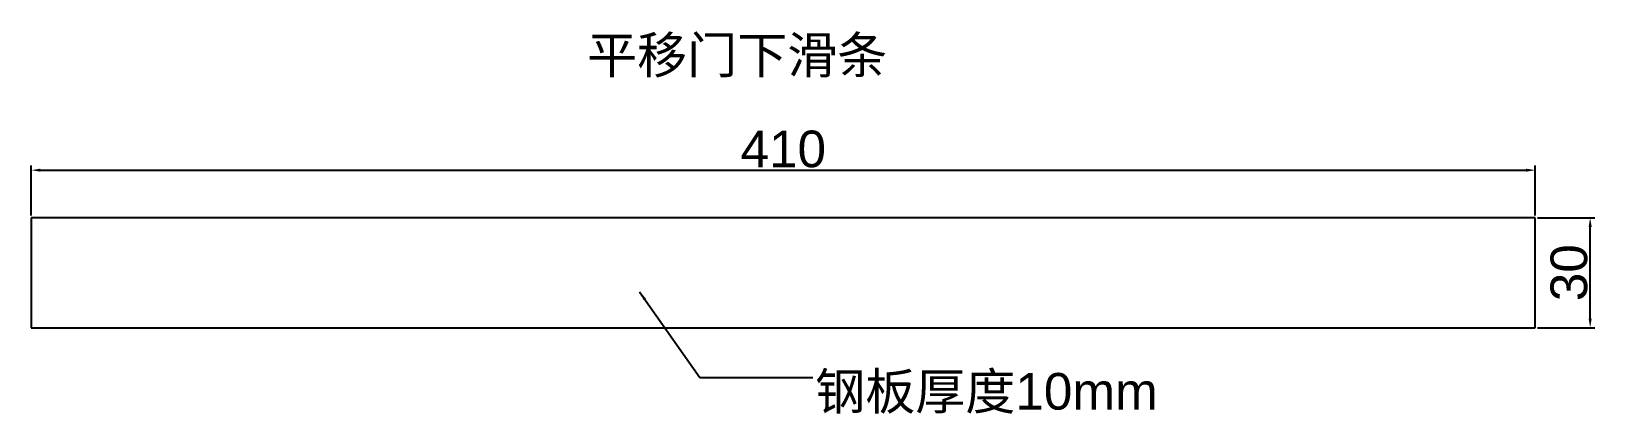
# Model space of a CAD drawing. Header units: millimetres. Extents: x 0 to 426, y -23 to 81.
import ezdxf

# ---------------------------------------------------------------- set-up
doc = ezdxf.new("R2010")
doc.units = ezdxf.units.MM
doc.styles.get("Standard").update_dxf_attribs({"font": 'arial.ttf'})
doc.dimstyles.new('ISO-25', dxfattribs={"dimtxt": 2.5, "dimasz": 2.5, "dimexe": 1.25, "dimexo": 0.625, "dimtad": 1, "dimtxsty": 'Standard', "dimcen": 2.5, "dimadec": 0, "dimazin": 0, "dimtfac": 1, "dimtmove": 0, "dimatfit": 3, "dimfxl": 1, "dimarcsym": 0})

# ---------------------------------------------------------------- blocks, each defined once
blk = doc.blocks.new('*D9')
at = {"color": 0, "lineweight": -2, "transparency": 16777216}
for p, q in [((0, 30.62), (0, 44.21)), ((2.5, 42.96), (407.5, 42.96)), ((410, 30.62), (410, 44.21))]:
    blk.add_line(p, q, dxfattribs=at)
at = {"color": 0, "transparency": 16777216}
for points in [[(2.5, 43.37), (2.5, 42.54), (0, 42.96)], [(407.5, 43.37), (407.5, 42.54), (410, 42.96)]]:
    blk.add_solid(points, dxfattribs=at)
at = {"layer": 'Defpoints', "color": 0, "transparency": 16777216}
for p in [(410, 42.96), (0, 30), (410, 30)]:
    blk.add_point(p, dxfattribs=at)
at = {"color": 0, "transparency": 16777216, "insert": (205, 48.69), "char_height": 10, "attachment_point": 5}
blk.add_mtext('410', dxfattribs=at)
blk = doc.blocks.new('*D10')
at = {"color": 0, "lineweight": -2, "transparency": 16777216}
for p, q in [((410.62, 30), (426.19, 30)), ((424.94, 2.5), (424.94, 27.5)), ((410.62, 0), (426.19, 0))]:
    blk.add_line(p, q, dxfattribs=at)
at = {"color": 0, "transparency": 16777216}
for points in [[(424.53, 27.5), (425.36, 27.5), (424.94, 30)], [(424.53, 2.5), (425.36, 2.5), (424.94, 0)]]:
    blk.add_solid(points, dxfattribs=at)
at = {"layer": 'Defpoints', "color": 0, "transparency": 16777216}
for p in [(410, 30), (424.94, 30), (410, 0)]:
    blk.add_point(p, dxfattribs=at)
at = {"color": 0, "transparency": 16777216, "insert": (419.21, 15), "char_height": 10, "attachment_point": 5, "rotation": 90}
blk.add_mtext('30', dxfattribs=at)

msp = doc.modelspace()

# ---------------------------------------------------------------- linework, layer by layer
at = {"color": 0}
for p, q in [((410, 30), (0, 30)), ((0, 30), (0, 0)), ((410, 0), (410, 30)), ((0, 0), (410, 0))]:
    msp.add_line(p, q, dxfattribs=at)

# ---------------------------------------------------------------- texts
at = {"color": 2, "insert": (151.507, 79.364), "char_height": 10, "width": 155.2451, "attachment_point": 1}
msp.add_mtext('{\\fSimSun|b0|i0|c134|p2;平移门下滑条}', dxfattribs=at)
at = {"color": 3, "insert": (213.701, -12.354), "char_height": 10, "width": 185.67508, "attachment_point": 1}
msp.add_mtext('{\\fSimSun|b0|i0|c134|p2;钢板厚度}10mm', dxfattribs=at)

# ---------------------------------------------------------------- dimensions: what is measured, and where the dimension line sits
at = {"color": 3}
dim = msp.add_linear_dim(base=(410, 42.956), p1=(0, 30), p2=(410, 30), dimstyle='ISO-25', override={"dimtxt": 10}, dxfattribs=at)
dim.commit()
dim.dimension.update_dxf_attribs({"geometry": '*D9', "text_midpoint": (205, 48.686)})
dim = msp.add_linear_dim(base=(424.942, 30), p1=(410, 0), p2=(410, 30), angle=90, dimstyle='ISO-25', override={"dimtxt": 10}, dxfattribs=at)
dim.commit()
dim.dimension.update_dxf_attribs({"geometry": '*D10', "text_midpoint": (419.208, 15)})

# ---------------------------------------------------------------- leaders
at = {"color": 3, "annotation_type": 0, "has_hookline": 1, "hookline_direction": 0, "text_width": 94.672}
msp.add_leader([(165.839, 9.768), (182.208, -13.604), (213.076, -13.604)], dimstyle='ISO-25', override={"dimgap": 0.625, "dimtad": 0}, dxfattribs=at)

doc.saveas('drawing.dxf')
